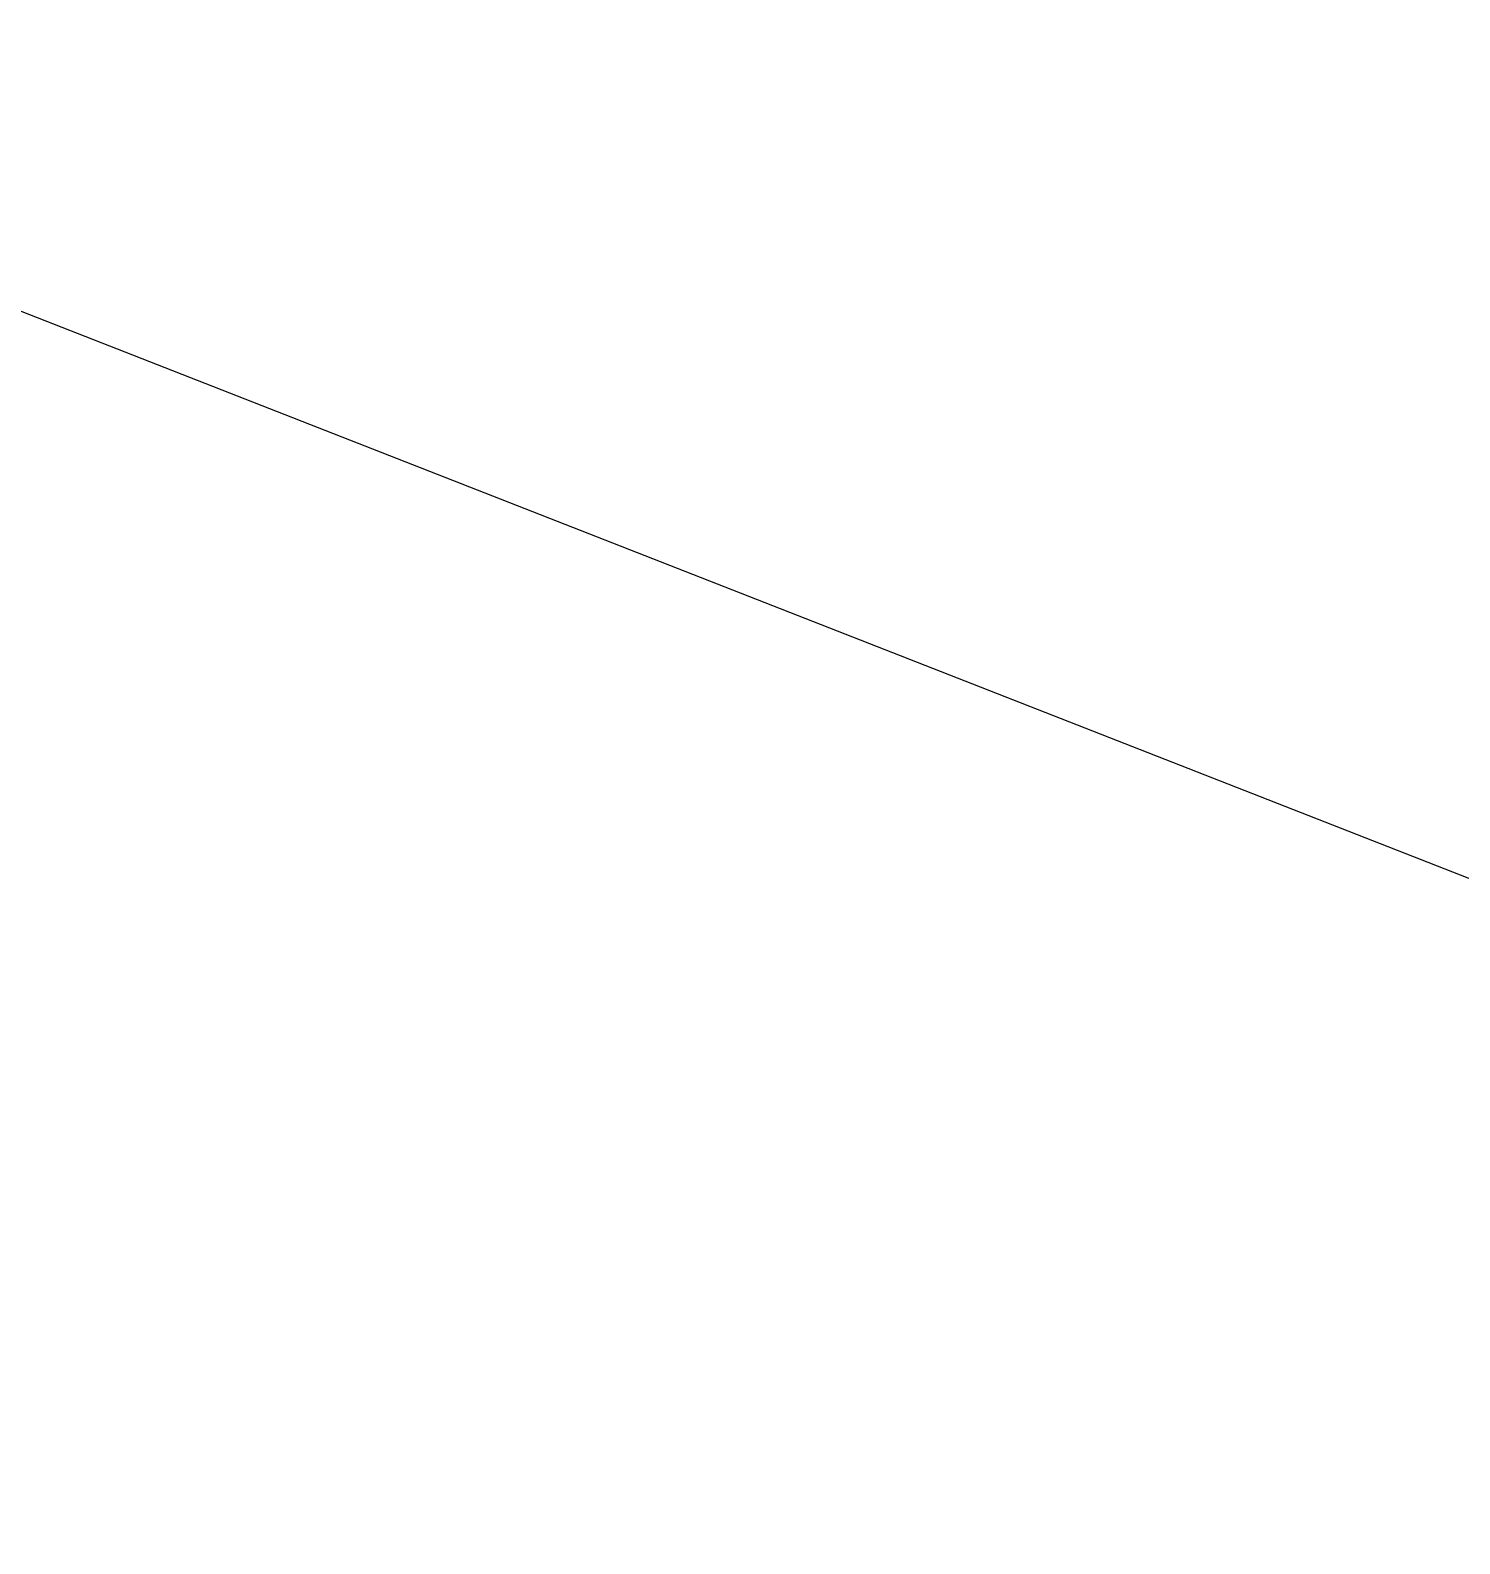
# Model space of a CAD drawing. Header units: millimetres. Extents: x -10178924 to 11692288, y -947381 to 58396.
# Drawn here: x -74720 to -74015, y 10861 to 11608 of the extents above; entities that cross this region are included whole.
import ezdxf
from ezdxf import colors
from ezdxf.entities.mleader import LeaderData, LeaderLine
from ezdxf.math import Vec2, Vec3

# ---------------------------------------------------------------- set-up
doc = ezdxf.new("R2010")
doc.units = ezdxf.units.MM
doc.layers.add('_надписи канализация', color=7, linetype='Continuous')
doc.styles.add('ISOCPEUR', font='isocpeui.ttf', dxfattribs={"width": 0.9})

# ---------------------------------------------------------------- blocks, each defined once
blk = doc.blocks.new('_None')

msp = doc.modelspace()

# ---------------------------------------------------------------- leaders
at = {"layer": '_надписи канализация', "lineweight": -2}
ml = msp.add_multileader_mtext('Standard', dxfattribs=at)
ml.set_content('\\A1;Приямок{\\Fisocp3|c204; }800{\\fArial|b0|i0|c204|p34;х}800х800(h)\\P{\\fArial|b0|i0|c204|p34;с\\Fisocp3|c204; }насосом дренажным {\\A0;\\H0.91667x;ГНОМ 10-10\\A1;\\H1.09091x; \\PN=1,1 кВт \\P (1 раб)\\Fisocp3|c204; \\fISOCPEUR|b0|i0|c204|p34;(закрыть рифленым железом)}', color=256, style='ISOCPEUR')
ml.set_leader_properties(lineweight=13)
ml.set_arrow_properties(name='NONE')
ml.build(insert=Vec2(0, 0))
ml.multileader.update_dxf_attribs({"text_left_attachment_type": 6, "text_right_attachment_type": 6, "dogleg_length": 100, "arrow_head_size": 300, "scale": 100})
ctx = ml.context
ctx.base_point, ctx.scale, ctx.char_height, ctx.arrow_head_size, ctx.landing_gap_size, ctx.plane_origin = Vec3(-81834.27, 12117.07), 100, 250, 300, 0.09, Vec3(-80796.29, 12870.65)
ctx.left_attachment, ctx.right_attachment, ctx.text_align_type = 6, 6, 1
notes = []
notes.append((ctx, [(1, (1, 1, 0), (-76379.4, 12117.07), (-1, 0), 100, [(1, [(-73807.13, 11109.96)], 0, [])])]))
ctx.mtext.insert, ctx.mtext.width, ctx.mtext.alignment, ctx.mtext.flow_direction = Vec3(-79404.51, 12442.07), 5926.3258, 2, 5
for ctx, leaders in notes:
    for number, flags, end, landing, length, lines in leaders:
        leader = LeaderData()
        leader.index, (leader.has_last_leader_line, leader.has_dogleg_vector, leader.attachment_direction) = number, flags
        leader.last_leader_point, leader.dogleg_vector, leader.dogleg_length = Vec3(end), Vec3(landing), length
        for number, points, colour, breaks in lines:
            line = LeaderLine()
            line.index, line.vertices, line.color, line.breaks = number, Vec3.list(points), colors.encode_raw_color(colour), breaks
            leader.lines.append(line)
        ctx.leaders.append(leader)

doc.saveas('drawing.dxf')
